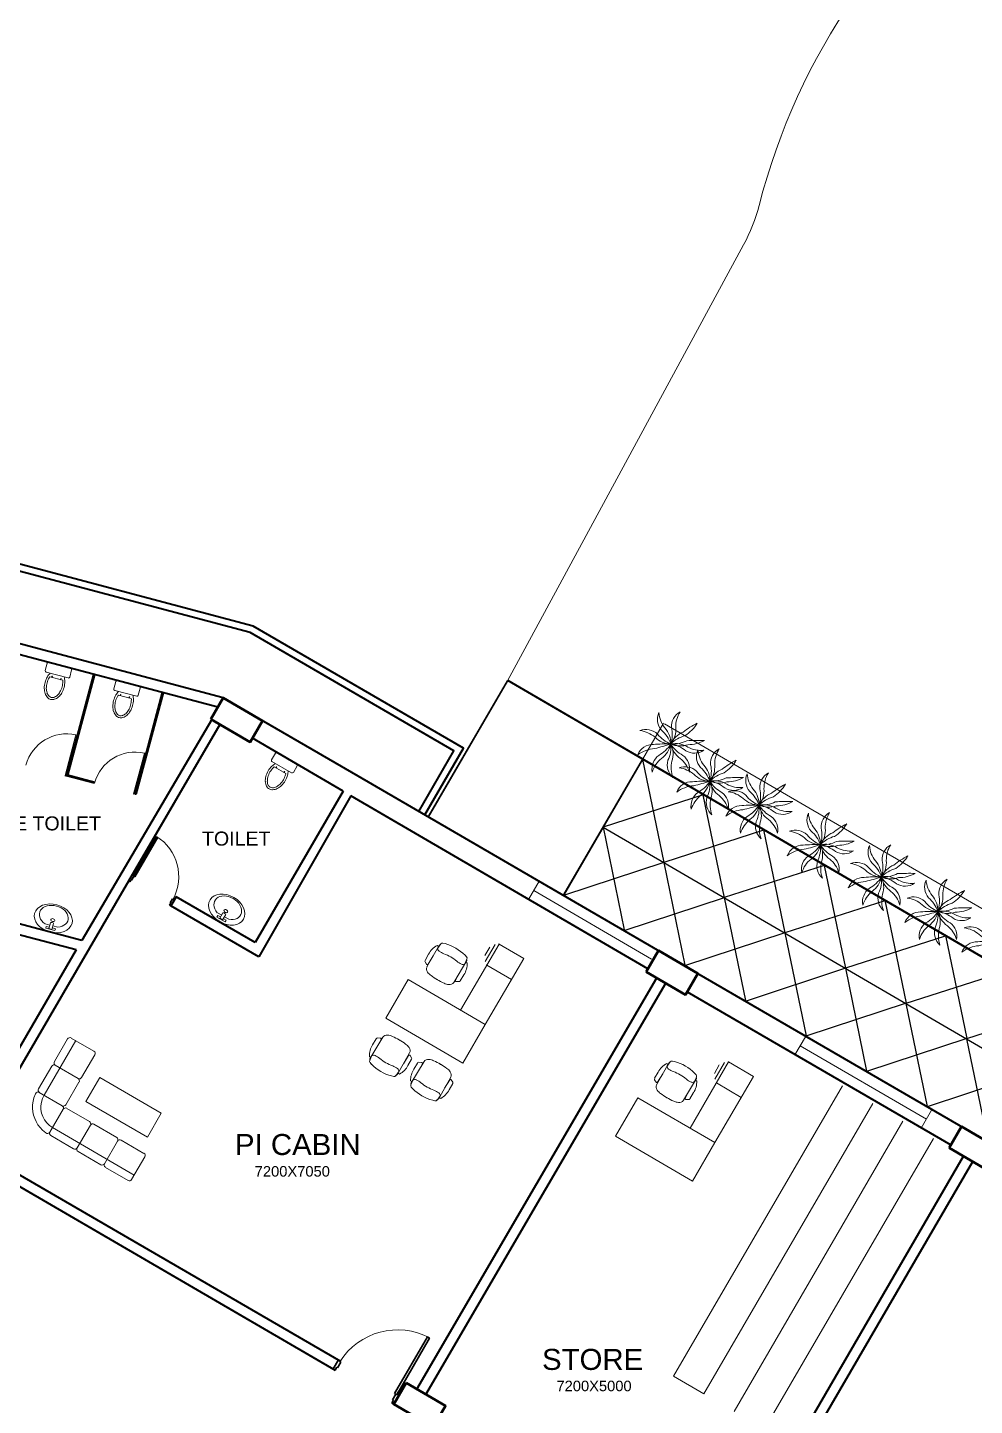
# Model space of a CAD drawing. Header units: millimetres. Extents: x 3079 to 579737, y 1565 to 1161826.
# Drawn here: x 175297 to 188803, y 1085392 to 1105057 of the extents above; entities that cross this region are included whole.
import ezdxf

# ---------------------------------------------------------------- set-up
doc = ezdxf.new("R2010")
doc.units = ezdxf.units.MM
for name, color, linetype, lineweight in [('1', 7, 'Continuous', 35), ('A_COL', 250, 'Continuous', 40), ('A_ELE1', 250, 'Continuous', 20), ('A_WIN-DOR', 250, 'Continuous', 30), ('DOOR', 250, 'Continuous', 15), ('IG-Area', 250, 'Continuous', 30), ('partition', 253, 'Continuous', 5), ('WINDOW', 252, 'Continuous', 15)]:
    doc.layers.add(name, color=color, linetype=linetype, lineweight=lineweight)
doc.layers.add('FURNITURE', color=253, linetype='Continuous', lineweight=5, transparency=0.05)
doc.layers.add('TREES', color=72, linetype='Continuous', lineweight=5, transparency=0.05)
doc.styles.get("Standard").update_dxf_attribs({"font": 'arial.ttf'})

msp = doc.modelspace()

# ---------------------------------------------------------------- linework, layer by layer
for p, q in [((182142, 1095733), (181013, 1093790)), ((181019, 1093807), (182142, 1095733)), ((191472, 1090292), (182142, 1095733)), ((191478, 1090302), (182148, 1095743)), ((184069, 1094613), (182940, 1092670)), ((182945, 1092683), (184069, 1094609)), ((184067, 1094610), (184371, 1093142)), ((184933, 1094106), (183507, 1093646)), ((184930, 1094105), (185234, 1092637)), ((183507, 1093646), (190910, 1089329)), ((183507, 1093646), (190910, 1089329)), ((183507, 1093646), (183809, 1092179)), ((185796, 1093602), (184371, 1093142)), ((185796, 1093605), (186100, 1092138)), ((184371, 1093142), (182940, 1092670)), ((184371, 1093142), (184673, 1091675)), ((186660, 1093098), (185235, 1092639)), ((186659, 1093099), (186962, 1091631)), ((185234, 1092637), (183803, 1092165)), ((185235, 1092639), (185537, 1091172)), ((187524, 1092594), (186099, 1092135)), ((187526, 1092601), (187829, 1091133)), ((186100, 1092138), (184669, 1091666)), ((186099, 1092135), (186401, 1090668)), ((188388, 1092090), (186962, 1091631)), ((188390, 1092098), (188694, 1090630)), ((186962, 1091631), (185531, 1091159)), ((186962, 1091631), (187264, 1090164)), ((189252, 1091587), (187826, 1091127)), ((187829, 1091133), (186399, 1090661)), ((187826, 1091127), (188128, 1089660)), ((190116, 1091083), (188690, 1090623)), ((188694, 1090630), (187263, 1090158)), ((188690, 1090623), (188992, 1089156)), ((189559, 1090128), (188128, 1089656))]:
    msp.add_line(p, q)
at = {"layer": '1'}
for p, q in [((178009, 1095356), (174282, 1096346)), ((178087, 1095490), (174397, 1096471)), ((176239, 1095826), (175854, 1094377)), ((176251, 1095823), (175868, 1094385)), ((177217, 1095566), (176832, 1094117)), ((177229, 1095563), (176843, 1094114)), ((177924, 1095180), (176072, 1092029)), ((177966, 1095282), (177966, 1095282)), ((178040, 1095112), (176737, 1092876)), ((178041, 1095112), (177140, 1093567)), ((179799, 1094158), (178503, 1094914)), ((175844, 1094379), (175832, 1094382)), ((176252, 1094271), (175854, 1094377)), ((176255, 1094282), (175868, 1094385)), ((177611, 1094374), (177611, 1094374)), ((184577, 1091719), (180011, 1094372)), ((179799, 1094158), (178541, 1091998)), ((176822, 1094119), (176810, 1094122)), ((176843, 1094114), (176832, 1094117)), ((179908, 1094094), (178595, 1091793)), ((184145, 1091623), (179908, 1094094)), ((177146, 1093577), (177146, 1093577)), ((176737, 1092876), (174621, 1089243)), ((176737, 1092876), (176737, 1092876)), ((177418, 1092653), (177342, 1092523)), ((178541, 1091998), (177418, 1092653)), ((176072, 1092029), (174348, 1092484)), ((178595, 1091793), (177342, 1092523)), ((175991, 1091892), (174309, 1092339)), ((175991, 1091892), (174316, 1089016)), ((184447, 1091795), (184447, 1091795)), ((184577, 1091719), (190376, 1088350)), ((180849, 1085625), (184271, 1091493)), ((180979, 1085550), (184401, 1091417)), ((184707, 1091297), (188468, 1089112)), ((183364, 1089937), (183364, 1089937)), ((183288, 1089808), (183288, 1089808)), ((185237, 1083076), (188649, 1088949)), ((185366, 1083000), (188779, 1088873)), ((174879, 1088692), (179684, 1085897)), ((174951, 1088816), (179759, 1086026)), ((180493, 1085427), (180802, 1085247))]:
    msp.add_line(p, q, dxfattribs=at)
for points in [[(180962, 1093820), (181515, 1094771), (178513, 1096515), (174680, 1097534)], [(180876, 1093870), (181378, 1094735), (178474, 1096422), (174655, 1097438)], [(180011, 1094372), (180011, 1094372), (178101, 1095482)]]:
    msp.add_lwpolyline(points, dxfattribs=at)
at = {"layer": 'A_COL'}
for points in [[(177911, 1095188), (178087, 1095490), (178649, 1095163), (178472, 1094860)], [(184120, 1091580), (184297, 1091883), (184858, 1091555), (184682, 1091253)], [(188443, 1089069), (188619, 1089371), (189181, 1089044), (189005, 1088741)], [(180698, 1085714), (180521, 1085411), (181083, 1085084), (181259, 1085386)]]:
    msp.add_lwpolyline(points, close=True, dxfattribs=at)
at = {"layer": 'A_ELE1'}
for p, q in [((182142, 1095733), (185510, 1101955)), ((184067, 1094610), (184369, 1095129)), ((184383, 1095120), (191776, 1090809)), ((190348, 1088366), (181013, 1093790))]:
    msp.add_line(p, q, dxfattribs=at)
for centre, radius, start, end in [((194832, 1100166), 9400, 87.0806, 165.504), ((183311, 1103145), 2500, 331.5778, 345.504)]:
    msp.add_arc(centre, radius, start, end, dxfattribs=at)
at = {"layer": 'A_ELE1', "transparency": 33554687}
for centre, radius, start, end in [((176777, 1092940), 676, 331.5186, 58.0344), ((180573, 1085505), 966, 61.5725, 148.0883)]:
    msp.add_arc(centre, radius, start, end, dxfattribs=at)
at = {"layer": 'A_WIN-DOR', "transparency": 33554687}
for p, q in [((176805, 1092947), (177135, 1093513)), ((176827, 1092934), (177157, 1093500)), ((176810, 1092955), (176821, 1092975)), ((176790, 1092966), (176737, 1092876)), ((176757, 1092864), (176773, 1092892)), ((176773, 1092892), (176781, 1092887)), ((176781, 1092887), (176813, 1092942)), ((176810, 1092955), (176790, 1092966)), ((177331, 1092567), (177363, 1092622)), ((177371, 1092617), (177376, 1092625)), ((177376, 1092625), (177395, 1092614)), ((177323, 1092534), (177339, 1092562)), ((177339, 1092562), (177331, 1092567)), ((180530, 1085563), (181001, 1086372)), ((180562, 1085545), (181032, 1086354)), ((179732, 1086043), (179656, 1085913)), ((179684, 1085897), (179707, 1085936)), ((179707, 1085936), (179719, 1085930)), ((179719, 1085930), (179765, 1086009)), ((179759, 1086027), (179732, 1086043)), ((179753, 1086016), (179759, 1086027)), ((180504, 1085473), (180550, 1085552)), ((180596, 1085540), (180521, 1085410)), ((180569, 1085556), (180585, 1085585)), ((180569, 1085556), (180596, 1085540)), ((180493, 1085427), (180516, 1085466)), ((180521, 1085410), (180493, 1085427)), ((180516, 1085466), (180504, 1085473))]:
    msp.add_line(p, q, dxfattribs=at)
at = {"layer": 'A_WIN-DOR'}
for p, q in [((176757, 1092864), (176737, 1092876)), ((177395, 1092614), (177342, 1092523)), ((177342, 1092523), (177323, 1092534)), ((181032, 1086354), (181001, 1086372)), ((179656, 1085913), (179684, 1085897))]:
    msp.add_line(p, q, dxfattribs=at)
at = {"layer": 'A_WIN-DOR', "transparency": 33554687}
for points in [[(176805, 1092947), (176827, 1092934)], [(177371, 1092617), (177363, 1092622)], [(179753, 1086016), (179765, 1086009)], [(180562, 1085545), (180530, 1085563)]]:
    msp.add_lwpolyline(points, dxfattribs=at)
at = {"layer": 'DOOR'}
for p, q in [((175832, 1094382), (175987, 1094962)), ((175844, 1094379), (175998, 1094959)), ((175998, 1094959), (175987, 1094962)), ((176810, 1094122), (176965, 1094702)), ((176822, 1094119), (176976, 1094699)), ((176976, 1094699), (176965, 1094702)), ((175844, 1094379), (175832, 1094382)), ((176822, 1094119), (176810, 1094122))]:
    msp.add_line(p, q, dxfattribs=at)
at = {"layer": 'FURNITURE'}
for p, q in [((175577, 1095984), (175550, 1095879)), ((175913, 1095913), (175599, 1095997)), ((175562, 1095857), (175875, 1095774)), ((175614, 1095792), (175798, 1095742)), ((175643, 1095800), (175639, 1095785)), ((175639, 1095785), (175646, 1095783)), ((175650, 1095799), (175643, 1095800)), ((175646, 1095783), (175650, 1095799)), ((175766, 1095751), (175770, 1095767)), ((175773, 1095749), (175766, 1095751)), ((175770, 1095767), (175777, 1095765)), ((175777, 1095765), (175773, 1095749)), ((175898, 1095787), (175925, 1095891)), ((176890, 1095653), (176577, 1095736)), ((176555, 1095724), (176528, 1095619)), ((176540, 1095597), (176853, 1095514)), ((176592, 1095531), (176776, 1095482)), ((176621, 1095540), (176617, 1095525)), ((176628, 1095538), (176621, 1095540)), ((176624, 1095523), (176628, 1095538)), ((176876, 1095527), (176903, 1095631)), ((176617, 1095525), (176624, 1095523)), ((176744, 1095491), (176748, 1095507)), ((176751, 1095489), (176744, 1095491)), ((176748, 1095507), (176755, 1095505)), ((176755, 1095505), (176751, 1095489)), ((178831, 1094702), (178777, 1094608)), ((178783, 1094584), (179063, 1094420)), ((179136, 1094545), (178856, 1094708)), ((178815, 1094507), (178980, 1094410)), ((178846, 1094507), (178838, 1094493)), ((178838, 1094493), (178844, 1094490)), ((178844, 1094490), (178852, 1094504)), ((178852, 1094504), (178846, 1094507)), ((178951, 1094427), (178960, 1094441)), ((178957, 1094424), (178951, 1094427)), ((178966, 1094438), (178957, 1094424)), ((178960, 1094441), (178966, 1094438)), ((179088, 1094427), (179142, 1094520)), ((177997, 1092362), (178011, 1092386)), ((178004, 1092424), (178066, 1092388)), ((178011, 1092386), (178051, 1092363)), ((178040, 1092345), (178084, 1092420)), ((178079, 1092323), (178123, 1092398)), ((175546, 1092264), (175615, 1092246)), ((175556, 1092203), (175563, 1092229)), ((175687, 1092168), (175556, 1092203)), ((175563, 1092229), (175607, 1092218)), ((175602, 1092198), (175624, 1092282)), ((175602, 1092198), (175645, 1092186)), ((175645, 1092186), (175667, 1092271)), ((175650, 1092206), (175694, 1092195)), ((175658, 1092235), (175727, 1092216)), ((175694, 1092195), (175687, 1092168)), ((178114, 1092294), (177997, 1092362)), ((178040, 1092345), (178079, 1092323)), ((178089, 1092341), (178128, 1092318)), ((178104, 1092366), (178166, 1092330)), ((178128, 1092318), (178114, 1092294)), ((181221, 1091990), (181252, 1091983)), ((181017, 1091833), (180967, 1091744)), ((180994, 1091653), (181172, 1091968)), ((181009, 1091689), (181083, 1091810)), ((181159, 1091944), (181139, 1091955)), ((181142, 1091914), (181191, 1091978)), ((181172, 1091968), (181186, 1091972)), ((181472, 1091033), (182022, 1091976)), ((181558, 1091793), (181537, 1091817)), ((181820, 1091813), (181890, 1091933)), ((181825, 1091730), (181965, 1091970)), ((182022, 1091976), (181847, 1091677)), ((182376, 1091770), (182022, 1091976)), ((182376, 1091770), (182022, 1091976)), ((180966, 1091724), (180988, 1091691)), ((181376, 1091430), (181562, 1091740)), ((181531, 1091687), (181563, 1091761)), ((181548, 1091717), (181568, 1091705)), ((181562, 1091740), (181559, 1091754)), ((181826, 1090827), (182376, 1091770)), ((181847, 1091677), (182201, 1091471)), ((180405, 1090919), (180726, 1091469)), ((180726, 1091469), (181826, 1090827)), ((181400, 1091461), (181469, 1091585)), ((181452, 1091440), (181412, 1091443)), ((181521, 1091539), (181469, 1091451)), ((180405, 1090919), (181505, 1090277)), ((181826, 1090827), (181505, 1090277)), ((175679, 1090299), (175868, 1090623)), ((175919, 1090636), (176243, 1090447)), ((180364, 1090647), (180178, 1090337)), ((180219, 1090538), (180271, 1090626)), ((180340, 1090616), (180271, 1090492)), ((180288, 1090637), (180328, 1090634)), ((175531, 1089821), (175984, 1090598)), ((180746, 1090424), (180568, 1090109)), ((175452, 1089910), (175641, 1090234)), ((176016, 1090059), (175692, 1090247)), ((176257, 1090396), (176068, 1090072)), ((180192, 1090360), (180172, 1090372)), ((180209, 1090390), (180177, 1090316)), ((180178, 1090337), (180181, 1090323)), ((180182, 1090284), (180203, 1090260)), ((180731, 1090388), (180657, 1090267)), ((180723, 1090244), (180773, 1090332)), ((180774, 1090353), (180752, 1090386)), ((180952, 1090299), (180766, 1089989)), ((180807, 1090191), (180859, 1090278)), ((180928, 1090269), (180859, 1090145)), ((180876, 1090289), (180916, 1090286)), ((184269, 1089969), (184447, 1090284)), ((184433, 1090260), (184413, 1090272)), ((184416, 1090230), (184465, 1090295)), ((184447, 1090284), (184460, 1090288)), ((184495, 1090307), (184526, 1090300)), ((184748, 1089350), (185296, 1090294)), ((185095, 1090131), (185164, 1090251)), ((185100, 1090048), (185239, 1090287)), ((185296, 1090294), (185122, 1089994)), ((185650, 1090088), (185296, 1090294)), ((185650, 1090088), (185296, 1090294)), ((176130, 1089732), (176328, 1090072)), ((176328, 1090072), (177203, 1089563)), ((180519, 1090087), (180488, 1090094)), ((180598, 1090163), (180549, 1090098)), ((180568, 1090109), (180554, 1090105)), ((180581, 1090133), (180601, 1090122)), ((180779, 1090013), (180760, 1090025)), ((180797, 1090042), (180765, 1089968)), ((181334, 1090077), (181156, 1089762)), ((181319, 1090041), (181245, 1089920)), ((181362, 1090006), (181340, 1090039)), ((184240, 1090040), (184263, 1090007)), ((184292, 1090149), (184241, 1090061)), ((184284, 1090005), (184358, 1090126)), ((184651, 1089747), (184837, 1090057)), ((184805, 1090004), (184837, 1090078)), ((184833, 1090110), (184811, 1090134)), ((184823, 1090034), (184843, 1090022)), ((184837, 1090057), (184834, 1090071)), ((185102, 1089145), (185650, 1090088)), ((175388, 1089782), (175410, 1089840)), ((175790, 1089670), (175464, 1089860)), ((176030, 1090007), (175841, 1089683)), ((180766, 1089989), (180769, 1089976)), ((180770, 1089936), (180791, 1089912)), ((181311, 1089897), (181361, 1089985)), ((186920, 1089953), (184512, 1085810)), ((184675, 1089778), (184744, 1089902)), ((184796, 1089856), (184744, 1089768)), ((185122, 1089994), (185476, 1089789)), ((175368, 1089634), (175369, 1089684)), ((175373, 1089584), (175368, 1089634)), ((175369, 1089684), (175376, 1089733)), ((175376, 1089733), (175388, 1089782)), ((175485, 1089670), (175493, 1089722)), ((175487, 1089617), (175485, 1089670)), ((175493, 1089722), (175508, 1089773)), ((175508, 1089773), (175531, 1089821)), ((175855, 1089632), (176179, 1089443)), ((177005, 1089222), (176130, 1089732)), ((181107, 1089739), (181076, 1089747)), ((181186, 1089816), (181137, 1089751)), ((181156, 1089762), (181142, 1089758)), ((181169, 1089786), (181189, 1089774)), ((183681, 1089234), (184001, 1089784)), ((184001, 1089784), (185102, 1089145)), ((184727, 1089757), (184687, 1089760)), ((187352, 1089702), (184944, 1085559)), ((175383, 1089535), (175373, 1089584)), ((175398, 1089487), (175383, 1089535)), ((175419, 1089442), (175398, 1089487)), ((175445, 1089399), (175419, 1089442)), ((175496, 1089565), (175487, 1089617)), ((175513, 1089515), (175496, 1089565)), ((175539, 1089468), (175513, 1089515)), ((175571, 1089426), (175539, 1089468)), ((175803, 1089619), (175615, 1089294)), ((175871, 1089623), (175871, 1089623)), ((177203, 1089563), (177005, 1089222)), ((187784, 1089451), (185377, 1085307)), ((175475, 1089359), (175445, 1089399)), ((175509, 1089323), (175475, 1089359)), ((175557, 1089282), (175509, 1089323)), ((175609, 1089389), (175571, 1089426)), ((175652, 1089359), (175609, 1089389)), ((175952, 1089054), (175628, 1089243)), ((176819, 1088680), (175652, 1089359)), ((176192, 1089392), (176004, 1089068)), ((176244, 1089406), (176568, 1089217)), ((176581, 1089165), (176392, 1088841)), ((176632, 1089179), (176956, 1088990)), ((183681, 1089234), (184782, 1088594)), ((185102, 1089145), (184782, 1088594)), ((188217, 1089200), (185809, 1085056)), ((176341, 1088828), (176017, 1089017)), ((176970, 1088939), (176781, 1088615)), ((176730, 1088601), (176406, 1088790)), ((184512, 1085810), (184944, 1085559))]:
    msp.add_line(p, q, dxfattribs=at)
for centre, radius, start, end in [((175595, 1095979), 18, 75.1045, 165.1045), ((175865, 1095627), 330, 150.0314, 165.1045), ((175567, 1095875), 18, 165.1045, 255.1045), ((175865, 1095627), 301, 150.0314, 165.1045), ((175781, 1095675), 233, 134.2011, 150.0314), ((175781, 1095675), 204, 145.2805, 150.0314), ((175595, 1095725), 204, 0.1776, 4.9285), ((175595, 1095725), 233, 0.1776, 16.0079), ((175880, 1095791), 18, 255.1045, 345.1045), ((175908, 1095896), 18, 345.1045, 75.1045), ((176573, 1095719), 18, 75.1045, 165.1045), ((175865, 1095627), 330, 165.1045, 180.1776), ((175768, 1095627), 233, 180.1776, 198.136), ((175701, 1095605), 162, 198.136, 222.6047), ((175865, 1095627), 301, 165.1045, 180.1776), ((175768, 1095627), 204, 180.1776, 198.136), ((175701, 1095605), 134, 198.136, 222.6047), ((175582, 1095676), 204, 312.073, 330.0314), ((175582, 1095676), 233, 312.073, 330.0314), ((175498, 1095725), 301, 330.0314, 345.1045), ((175498, 1095725), 330, 330.0314, 345.1045), ((175498, 1095725), 301, 345.1045, 0.1776), ((175498, 1095725), 330, 345.1045, 0.1776), ((176843, 1095367), 330, 150.0314, 165.1045), ((176545, 1095615), 18, 165.1045, 255.1045), ((176759, 1095415), 233, 134.2011, 150.0314), ((176759, 1095415), 204, 145.2805, 150.0314), ((176886, 1095636), 18, 345.1045, 75.1045), ((175650, 1095558), 93.1, 222.6047, 255.1045), ((175650, 1095558), 64.3, 222.6047, 255.1045), ((175650, 1095558), 93.1, 255.1045, 287.6043), ((175650, 1095558), 64.3, 255.1045, 287.6043), ((175629, 1095624), 134, 287.6043, 312.073), ((175629, 1095624), 162, 287.6043, 312.073), ((176843, 1095367), 330, 165.1045, 180.1776), ((176746, 1095367), 233, 180.1776, 198.136), ((176843, 1095367), 301, 165.1045, 180.1776), ((176746, 1095367), 204, 180.1776, 198.136), ((176843, 1095367), 301, 150.0314, 165.1045), ((176476, 1095464), 301, 330.0314, 345.1045), ((176476, 1095464), 330, 330.0314, 345.1045), ((176476, 1095464), 301, 345.1045, 0.1776), ((176573, 1095465), 204, 0.1776, 4.9285), ((176476, 1095464), 330, 345.1045, 0.1776), ((176573, 1095465), 233, 0.1776, 16.0079), ((176858, 1095531), 18, 255.1045, 345.1045), ((176679, 1095345), 162, 198.136, 222.6047), ((176679, 1095345), 134, 198.136, 222.6047), ((176628, 1095298), 93.1, 222.6047, 255.1045), ((176628, 1095298), 64.3, 222.6047, 255.1045), ((176628, 1095298), 93.1, 255.1045, 287.6043), ((176628, 1095298), 64.3, 255.1045, 287.6043), ((176607, 1095364), 134, 287.6043, 312.073), ((176607, 1095364), 162, 287.6043, 312.073), ((176560, 1095416), 204, 312.073, 330.0314), ((176560, 1095416), 233, 312.073, 330.0314), ((178792, 1094599), 18, 149.7481, 239.7481), ((178946, 1094350), 233, 118.8446, 134.6749), ((178847, 1094693), 18, 59.7481, 149.7481), ((178921, 1094307), 233, 164.8212, 182.7796), ((179014, 1094281), 330, 149.7481, 164.8212), ((178921, 1094307), 204, 164.8212, 182.7796), ((179014, 1094281), 301, 149.7481, 164.8212), ((179014, 1094281), 330, 134.6749, 149.7481), ((179014, 1094281), 301, 134.6749, 149.7481), ((178946, 1094350), 204, 129.924, 134.6749), ((178686, 1094473), 301, 329.7481, 344.8212), ((178686, 1094473), 330, 329.7481, 344.8212), ((178780, 1094447), 204, 344.8212, 349.5721), ((178780, 1094447), 233, 344.8212, 0.6515), ((179072, 1094436), 18, 239.7481, 329.7481), ((179127, 1094529), 18, 329.7481, 59.7481), ((178850, 1094303), 162, 182.7796, 207.2483), ((178789, 1094272), 93.1, 207.2483, 239.7481), ((178850, 1094303), 134, 182.7796, 207.2483), ((178789, 1094272), 64.3, 207.2483, 239.7481), ((178789, 1094272), 93.1, 239.7481, 272.2478), ((178789, 1094272), 64.3, 239.7481, 272.2478), ((178786, 1094341), 134, 272.2478, 296.7165), ((178786, 1094341), 162, 272.2478, 296.7165), ((178754, 1094404), 204, 296.7165, 314.6749), ((178754, 1094404), 233, 296.7165, 314.6749), ((178686, 1094473), 301, 314.6749, 329.7481), ((178686, 1094473), 330, 314.6749, 329.7481), ((181215, 1091963), 28.4, 77.9001, 147.045), ((181273, 1091701), 288, 117.8054, 152.7175), ((181192, 1091913), 45.2, 169.2866, 235.1603), ((181192, 1091913), 45.2, 169.2866, 235.1603), ((181347, 1092137), 318, 235.159, 249.3234), ((181009, 1091239), 641, 50.1728, 69.3233), ((181089, 1091376), 628, 44.5588, 74.9373), ((181537, 1091775), 28.4, 332.4511, 41.596), ((180981, 1091733), 17.9, 141.4218, 212.5768), ((181061, 1091620), 74.1, 153.9395, 216.9592), ((180999, 1091696), 12.2, 206.3237, 325.8764), ((181624, 1091976), 318, 230.1727, 244.3371), ((181505, 1091731), 45.2, 244.3358, 310.2095), ((181280, 1091697), 288, 326.7786, 1.6907), ((181145, 1091675), 174, 214.4784, 237.5852), ((181686, 1092401), 1080, 234.0195, 245.4767), ((181321, 1091572), 174, 241.911, 265.0178), ((181315, 1091472), 74.1, 262.5369, 325.5566), ((181411, 1091455), 12.2, 153.6198, 273.1725), ((181453, 1091458), 17.9, 266.9193, 338.0743), ((175900, 1090604), 37.5, 59.7777, 149.7777), ((180287, 1090619), 17.9, 86.9193, 158.0743), ((180329, 1090622), 12.2, 333.6198, 93.1725), ((180425, 1090605), 74.1, 82.5369, 145.5566), ((180419, 1090505), 174, 61.911, 85.0178), ((180054, 1089676), 1080, 54.0195, 65.4767), ((176224, 1090415), 37.5, 329.7777, 59.7777), ((180460, 1090380), 288, 146.7786, 181.6907), ((180595, 1090402), 174, 34.4784, 57.5852), ((180679, 1090457), 74.1, 333.9395, 36.9592), ((175674, 1090215), 37.5, 59.7777, 149.7777), ((175711, 1090280), 37.5, 149.7777, 239.7777), ((180203, 1090302), 28.4, 152.4511, 221.596), ((180651, 1090701), 628, 224.5588, 254.9373), ((180235, 1090346), 45.2, 64.3358, 130.2095), ((180116, 1090101), 318, 50.1727, 64.3371), ((180731, 1090837), 641, 230.1728, 249.3233), ((180393, 1089940), 318, 55.159, 69.3234), ((180467, 1090376), 288, 297.8054, 332.7175), ((180741, 1090381), 12.2, 26.3237, 145.8764), ((180759, 1090344), 17.9, 321.4218, 32.5768), ((180875, 1090272), 17.9, 86.9193, 158.0743), ((180917, 1090275), 12.2, 333.6198, 93.1725), ((181013, 1090257), 74.1, 82.5369, 145.5566), ((181007, 1090157), 174, 61.911, 85.0178), ((180642, 1089329), 1080, 54.0195, 65.4767), ((184548, 1090017), 288, 117.8984, 152.8105), ((184467, 1090230), 45.2, 169.3796, 235.2533), ((184467, 1090230), 45.2, 169.3796, 235.2533), ((184489, 1090279), 28.4, 77.9931, 147.138), ((184364, 1089693), 628, 44.6518, 75.0303), ((176035, 1090091), 37.5, 239.7777, 329.7777), ((175998, 1090026), 37.5, 329.7777, 59.7777), ((180525, 1090114), 28.4, 257.9001, 327.045), ((180548, 1090164), 45.2, 349.2866, 55.1603), ((180548, 1090164), 45.2, 349.2866, 55.1603), ((181048, 1090033), 288, 146.7786, 181.6907), ((180823, 1089999), 45.2, 64.3358, 130.2095), ((180704, 1089754), 318, 50.1727, 64.3371), ((181183, 1090055), 174, 34.4784, 57.5852), ((181329, 1090034), 12.2, 26.3237, 145.8764), ((181267, 1090109), 74.1, 333.9395, 36.9592), ((184256, 1090049), 17.9, 141.5148, 212.6698), ((184622, 1090454), 318, 235.252, 249.4164), ((184284, 1089556), 641, 50.2658, 69.4163), ((184898, 1090293), 318, 230.2657, 244.4301), ((184812, 1090092), 28.4, 332.5441, 41.689), ((175445, 1089828), 37.5, 59.7777, 159.7484), ((175485, 1089891), 37.5, 149.7777, 239.7777), ((180791, 1089955), 28.4, 152.4511, 221.596), ((181239, 1090353), 628, 224.5588, 254.9373), ((181319, 1090490), 641, 230.1728, 249.3233), ((180980, 1089593), 318, 55.159, 69.3234), ((181136, 1089817), 45.2, 349.2866, 55.1603), ((181136, 1089817), 45.2, 349.2866, 55.1603), ((181055, 1090029), 288, 297.8054, 332.7175), ((181347, 1089997), 17.9, 321.4218, 32.5768), ((184336, 1089937), 74.1, 154.0325, 217.0522), ((184273, 1090012), 12.2, 206.4167, 325.9693), ((184420, 1089991), 174, 214.5713, 237.6781), ((184960, 1090718), 1080, 234.1124, 245.5696), ((184780, 1090048), 45.2, 244.4288, 310.3025), ((184555, 1090013), 288, 326.8716, 1.7837), ((175809, 1089702), 37.5, 239.7777, 329.7777), ((175771, 1089637), 37.5, 329.7777, 59.7777), ((175836, 1089600), 37.5, 59.7777, 149.7777), ((181113, 1089767), 28.4, 257.9001, 327.045), ((184596, 1089889), 174, 242.0039, 265.1107), ((184590, 1089789), 74.1, 262.6299, 325.6496), ((184686, 1089772), 12.2, 153.7127, 273.2654), ((184728, 1089775), 17.9, 267.0123, 338.1673), ((176160, 1089411), 37.5, 329.7777, 59.7777), ((175581, 1089311), 37.5, 229.8071, 329.7777), ((175647, 1089276), 37.5, 149.7777, 239.7777), ((176225, 1089373), 37.5, 59.7777, 149.7777), ((175971, 1089087), 37.5, 239.7777, 329.7777), ((176036, 1089049), 37.5, 149.7777, 239.7777), ((176549, 1089184), 37.5, 329.7777, 59.7777), ((176614, 1089147), 37.5, 59.7777, 149.7777), ((176938, 1088958), 37.5, 329.7777, 59.7777), ((176360, 1088860), 37.5, 239.7777, 329.7777), ((176425, 1088823), 37.5, 149.7777, 239.7777), ((176749, 1088634), 37.5, 239.7777, 329.7777)]:
    msp.add_arc(centre, radius, start, end, dxfattribs=at)
for centre, major_axis, start_param, end_param in [((178138, 1092469), (239, -139), 1.570796326794886, 7.853981633974473), ((178153, 1092495), (182, -106), -1.109185, 4.250778), ((175664, 1092343), (267, -71), 1.570796326794886, 7.853981633974473), ((175671, 1092372), (203, -54), -1.109185, 4.250778), ((178098, 1092401), (-22.5, 13.1), 3.694408, 5.73037), ((178125, 1092447), (-24.7, 14.4), -1.570796, 4.712389), ((175643, 1092267), (-25.1, 6.7), 3.694408, 5.73037), ((175657, 1092318), (-27.6, 7.3), -1.570796, 4.712389)]:
    msp.add_ellipse(centre, major_axis=major_axis, ratio=0.723214, start_param=start_param, end_param=end_param, dxfattribs=at)
for p in [(182022, 1091976), (181847, 1091677), (181142, 1091468), (180598, 1090609), (181186, 1090262), (185296, 1090294), (185122, 1089994), (184417, 1089785)]:
    msp.add_point(p, dxfattribs=at)
at = {"layer": 'partition'}
for centre in [(175854, 1094377), (176832, 1094117)]:
    msp.add_arc(centre, 600, 77.2058, 165.1045, dxfattribs=at)
at = {"layer": 'TREES'}
for points in [[(184472, 1094832, 0.132218), (184339, 1095027, -0.290059), (184302, 1095280)], [(184472, 1094832, 0.189994), (184387, 1095061, -0.147093), (184302, 1095280)], [(184472, 1094832, 0.189994), (184542, 1095067, -0.147093), (184605, 1095292)], [(184472, 1094832, 0.132218), (184483, 1095067, -0.290059), (184605, 1095292)], [(184472, 1094832, -0.132218), (184283, 1094973, 0.290059), (184032, 1095023)], [(184472, 1094832, -0.189994), (184247, 1094928, 0.147093), (184032, 1095023)], [(184472, 1094832, -0.132218), (184676, 1094951, 0.112756), (184849, 1095131)], [(184472, 1094832, -0.189994), (184647, 1095003, -0.042997), (184849, 1095131)], [(184472, 1094832, 0.033158), (184225, 1094825, 0.319903), (184000, 1094675)], [(184472, 1094832, -0.018871), (184242, 1094767, 0.153534), (184000, 1094675)], [(184472, 1094832, -0.132218), (184300, 1094670, 0.290059), (184208, 1094432)], [(184472, 1094832, -0.189994), (184339, 1094626, 0.147093), (184208, 1094432)], [(184472, 1094832, -0.132218), (184431, 1094599, 0.290059), (184501, 1094353)], [(184472, 1094832, 0.132218), (184703, 1094879, -0.02063), (184953, 1094883)], [(184472, 1094832, 0.189994), (184717, 1094822, 0.126541), (184953, 1094883)], [(184472, 1094832, -0.189994), (184713, 1094788, 0.147093), (184943, 1094742)], [(184472, 1094832, -0.132218), (184687, 1094735, 0.290059), (184943, 1094742)], [(184472, 1094832, 0.189994), (184606, 1094626, -0.147093), (184737, 1094432)], [(184472, 1094832, 0.132218), (184644, 1094670, -0.290059), (184737, 1094432)], [(184472, 1094832, -0.189994), (184489, 1094587, 0.147093), (184501, 1094353)], [(185029, 1094301, 0.132218), (184896, 1094496, -0.290059), (184858, 1094749)], [(185029, 1094301, 0.189994), (184943, 1094530, -0.147093), (184858, 1094749)], [(185029, 1094301, 0.189994), (185098, 1094535, -0.147093), (185161, 1094761)], [(185029, 1094301, 0.132218), (185040, 1094536, -0.290059), (185161, 1094761)], [(185029, 1094301, -0.132218), (185232, 1094420, 0.112756), (185405, 1094600)], [(185029, 1094301, -0.189994), (185204, 1094472, -0.042997), (185405, 1094600)], [(185029, 1094301, -0.132218), (184840, 1094442, 0.290059), (184589, 1094492)], [(185029, 1094301, -0.189994), (184803, 1094397, 0.147093), (184589, 1094492)], [(185029, 1094301, 0.132218), (185260, 1094348, -0.02063), (185509, 1094352)], [(185029, 1094301, 0.189994), (185273, 1094291, 0.126541), (185509, 1094352)], [(185731, 1093959, 0.132218), (185598, 1094154, -0.290059), (185561, 1094407)], [(185731, 1093959, 0.189994), (185646, 1094188, -0.147093), (185561, 1094407)], [(185731, 1093959, 0.189994), (185801, 1094193, -0.147093), (185864, 1094419)], [(185731, 1093959, 0.132218), (185742, 1094194, -0.290059), (185864, 1094419)], [(185029, 1094301, 0.033158), (184781, 1094294, 0.319903), (184556, 1094144)], [(185029, 1094301, -0.018871), (184799, 1094236, 0.153534), (184556, 1094144)], [(185029, 1094301, -0.132218), (184856, 1094139, 0.290059), (184764, 1093901)], [(185029, 1094301, -0.189994), (184895, 1094095, 0.147093), (184764, 1093901)], [(185029, 1094301, -0.132218), (184988, 1094068, 0.290059), (185057, 1093822)], [(185029, 1094301, -0.189994), (185269, 1094257, 0.147093), (185499, 1094211)], [(185029, 1094301, -0.132218), (185244, 1094204, 0.290059), (185499, 1094211)], [(185029, 1094301, 0.189994), (185162, 1094095, -0.147093), (185293, 1093901)], [(185029, 1094301, 0.132218), (185201, 1094139, -0.290059), (185293, 1093901)], [(185029, 1094301, -0.189994), (185045, 1094056, 0.147093), (185057, 1093822)], [(185731, 1093959, -0.132218), (185543, 1094100, 0.290059), (185292, 1094150)], [(185731, 1093959, -0.132218), (185935, 1094078, 0.112756), (186108, 1094258)], [(185731, 1093959, -0.189994), (185907, 1094130, -0.042997), (186108, 1094258)], [(185731, 1093959, 0.033158), (185484, 1093952, 0.319903), (185259, 1093802)], [(185731, 1093959, -0.018871), (185501, 1093894, 0.153534), (185259, 1093802)], [(185731, 1093959, -0.189994), (185506, 1094054, 0.147093), (185292, 1094150)], [(185731, 1093959, -0.132218), (185559, 1093797, 0.290059), (185467, 1093559)], [(185731, 1093959, -0.189994), (185598, 1093753, 0.147093), (185467, 1093559)], [(185731, 1093959, -0.132218), (185690, 1093726, 0.290059), (185760, 1093480)], [(185731, 1093959, 0.132218), (185962, 1094006, -0.02063), (186212, 1094010)], [(185731, 1093959, 0.189994), (185976, 1093949, 0.126541), (186212, 1094010)], [(185731, 1093959, -0.189994), (185972, 1093914, 0.147093), (186202, 1093868)], [(185731, 1093959, -0.132218), (185946, 1093862, 0.290059), (186202, 1093868)], [(185731, 1093959, 0.189994), (185865, 1093753, -0.147093), (185996, 1093559)], [(185731, 1093959, 0.132218), (185904, 1093797, -0.290059), (185996, 1093559)], [(185731, 1093959, -0.189994), (185748, 1093714, 0.147093), (185760, 1093480)], [(186606, 1093395, 0.132218), (186473, 1093590, -0.290059), (186435, 1093843)], [(186606, 1093395, 0.189994), (186520, 1093624, -0.147093), (186435, 1093843)], [(186606, 1093395, 0.189994), (186675, 1093630, -0.147093), (186738, 1093855)], [(186606, 1093395, 0.132218), (186617, 1093630, -0.290059), (186738, 1093855)], [(186606, 1093395, -0.132218), (186417, 1093536, 0.290059), (186166, 1093586)], [(186606, 1093395, -0.189994), (186380, 1093491, 0.147093), (186166, 1093586)], [(186606, 1093395, -0.132218), (186809, 1093514, 0.112756), (186983, 1093694)], [(186606, 1093395, -0.189994), (186781, 1093566, -0.042997), (186983, 1093694)], [(186606, 1093395, 0.033158), (186359, 1093388, 0.319903), (186133, 1093238)], [(186606, 1093395, -0.018871), (186376, 1093330, 0.153534), (186133, 1093238)], [(186606, 1093395, -0.132218), (186433, 1093233, 0.290059), (186341, 1092995)], [(186606, 1093395, -0.189994), (186472, 1093189, 0.147093), (186341, 1092995)], [(186606, 1093395, -0.132218), (186565, 1093162, 0.290059), (186634, 1092916)], [(186606, 1093395, 0.132218), (186837, 1093442, -0.02063), (187087, 1093446)], [(186606, 1093395, 0.189994), (186850, 1093385, 0.126541), (187087, 1093446)], [(186606, 1093395, -0.189994), (186847, 1093351, 0.147093), (187077, 1093305)], [(186606, 1093395, -0.132218), (186821, 1093298, 0.290059), (187077, 1093305)], [(186606, 1093395, 0.189994), (186739, 1093189, -0.147093), (186870, 1092995)], [(186606, 1093395, 0.132218), (186778, 1093233, -0.290059), (186870, 1092995)], [(186606, 1093395, -0.189994), (186622, 1093150, 0.147093), (186634, 1092916)], [(187477, 1092934, 0.132218), (187344, 1093129, -0.290059), (187306, 1093382)], [(187477, 1092934, 0.189994), (187391, 1093164, -0.147093), (187306, 1093382)], [(187477, 1092934, 0.189994), (187546, 1093169, -0.147093), (187609, 1093395)], [(187477, 1092934, 0.132218), (187488, 1093170, -0.290059), (187609, 1093395)], [(187477, 1092934, -0.132218), (187680, 1093054, 0.112756), (187854, 1093234)], [(187477, 1092934, -0.189994), (187652, 1093105, -0.042997), (187854, 1093234)], [(187477, 1092934, -0.132218), (187288, 1093076, 0.290059), (187037, 1093126)], [(187477, 1092934, -0.189994), (187251, 1093030, 0.147093), (187037, 1093126)], [(187477, 1092934, 0.132218), (187708, 1092982, -0.02063), (187958, 1092985)], [(187477, 1092934, 0.189994), (187721, 1092925, 0.126541), (187958, 1092985)], [(187477, 1092934, 0.033158), (187229, 1092928, 0.319903), (187004, 1092778)], [(187477, 1092934, -0.018871), (187247, 1092870, 0.153534), (187004, 1092778)], [(187477, 1092934, -0.132218), (187304, 1092773, 0.290059), (187212, 1092534)], [(187477, 1092934, -0.189994), (187343, 1092729, 0.147093), (187212, 1092534)], [(187477, 1092934, -0.132218), (187436, 1092702, 0.290059), (187505, 1092456)], [(187477, 1092934, -0.189994), (187718, 1092890, 0.147093), (187948, 1092844)], [(187477, 1092934, -0.132218), (187692, 1092837, 0.290059), (187948, 1092844)], [(187477, 1092934, 0.189994), (187610, 1092729, -0.147093), (187741, 1092534)], [(187477, 1092934, 0.132218), (187649, 1092773, -0.290059), (187741, 1092534)], [(187477, 1092934, -0.189994), (187493, 1092690, 0.147093), (187505, 1092456)], [(188283, 1092442, 0.132218), (188150, 1092637, -0.290059), (188113, 1092890)], [(188283, 1092442, 0.189994), (188198, 1092671, -0.147093), (188113, 1092890)], [(188283, 1092442, 0.189994), (188353, 1092677, -0.147093), (188416, 1092903)], [(188283, 1092442, 0.132218), (188294, 1092678, -0.290059), (188416, 1092903)], [(188283, 1092442, -0.132218), (188094, 1092584, 0.290059), (187843, 1092633)], [(188283, 1092442, -0.189994), (188058, 1092538, 0.147093), (187843, 1092633)], [(188283, 1092442, -0.132218), (188487, 1092561, 0.112756), (188660, 1092741)], [(188283, 1092442, -0.189994), (188458, 1092613, -0.042997), (188660, 1092741)], [(188283, 1092442, 0.033158), (188036, 1092435, 0.319903), (187811, 1092285)], [(188283, 1092442, -0.018871), (188053, 1092378, 0.153534), (187811, 1092285)], [(188283, 1092442, -0.132218), (188111, 1092281, 0.290059), (188019, 1092042)], [(188283, 1092442, -0.189994), (188150, 1092237, 0.147093), (188019, 1092042)], [(188283, 1092442, -0.132218), (188242, 1092209, 0.290059), (188312, 1091963)], [(188283, 1092442, 0.132218), (188514, 1092489, -0.02063), (188764, 1092493)], [(188283, 1092442, 0.189994), (188528, 1092432, 0.126541), (188764, 1092493)], [(188283, 1092442, -0.189994), (188524, 1092398, 0.147093), (188754, 1092352)], [(188283, 1092442, -0.132218), (188498, 1092345, 0.290059), (188754, 1092352)], [(188283, 1092442, 0.189994), (188417, 1092237, -0.147093), (188548, 1092042)], [(188283, 1092442, 0.132218), (188455, 1092281, -0.290059), (188548, 1092042)], [(188283, 1092442, -0.189994), (188300, 1092197, 0.147093), (188312, 1091963)], [(189097, 1092017, -0.132218), (188908, 1092159, 0.290059), (188657, 1092208)], [(189097, 1092017, -0.189994), (188871, 1092113, 0.147093), (188657, 1092208)], [(189097, 1092017, 0.033158), (188850, 1092010, 0.319903), (188624, 1091860)], [(189097, 1092017, -0.018871), (188867, 1091953, 0.153534), (188624, 1091860)]]:
    msp.add_lwpolyline(points, format="xyb", dxfattribs=at)
at = {"layer": 'WINDOW'}
for p, q in [((182442, 1092613), (182593, 1092872)), ((182518, 1092742), (184198, 1091762)), ((186242, 1090396), (186393, 1090655)), ((186318, 1090526), (188118, 1089476)), ((188042, 1089347), (188193, 1089606))]:
    msp.add_line(p, q, dxfattribs=at)

# ---------------------------------------------------------------- texts
at = {"layer": 'IG-Area', "attachment_point": 1}
for s, insert, char_height in [('FEMALE TOILET', (174171, 1093799), 200), (' TOILET', (177707, 1093582), 200), ('PI CABIN ', (178255, 1089266), 300), ('7200X7050', (178537, 1088808), 150), ('STORE', (182635, 1086199), 300), ('7200X5000', (182841, 1085745), 150)]:
    msp.add_mtext_dynamic_manual_height_columns(s, width=38356.19, gutter_width=12.5, heights=[0], dxfattribs=dict(at, insert=insert, char_height=char_height))

doc.saveas('drawing.dxf')
